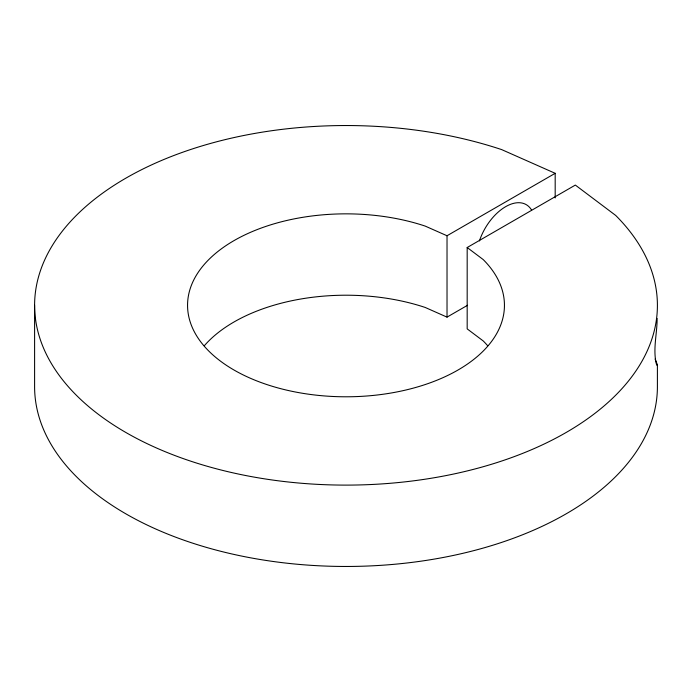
<?xml version="1.0" encoding="UTF-8"?>
<svg xmlns="http://www.w3.org/2000/svg" width="692" height="692" viewBox="0 0 692 692"><rect width="100%" height="100%" fill="white"/><g stroke="black" fill="none" stroke-linecap="round" stroke-linejoin="round"><path stroke-width="1.04" d="M555.183 173.311L501.7 149.619A311.4 179.782 0 0 0 39.332 274.101A311.4 179.782 0 0 0 400.071 482.376A311.4 179.782 0 0 0 615.681 215.428L575.337 185.075L467.178 247.52L483.215 259.578A158.442 91.474 0 0 1 373.516 395.4A158.442 91.474 0 0 1 189.963 289.438A158.442 91.474 0 0 1 425.217 226.102L447.023 235.756L555.183 173.311L555.183 197.938M204.278 345.784A158.442 91.474 0 0 1 425.217 307.464L447.023 317.126L467.541 305.276M655.099 359.044L657.4 364.745L656.682 365.16C652.444 350.057 657.227 333.786 657.123 318.415M657.4 364.745L657.4 386.681A311.4 179.782 0 0 1 346 566.463A311.4 179.782 0 0 1 34.6 386.681L34.6 305.319M467.178 247.52L467.178 328.882L483.215 340.94A158.442 91.474 0 0 1 487.722 345.784M447.023 235.756L447.023 317.126M479.418 240.928A41.105 23.736 -60 0 1 505.324 206.856A41.105 23.736 -60 0 1 531.603 210.126"/></g></svg>
